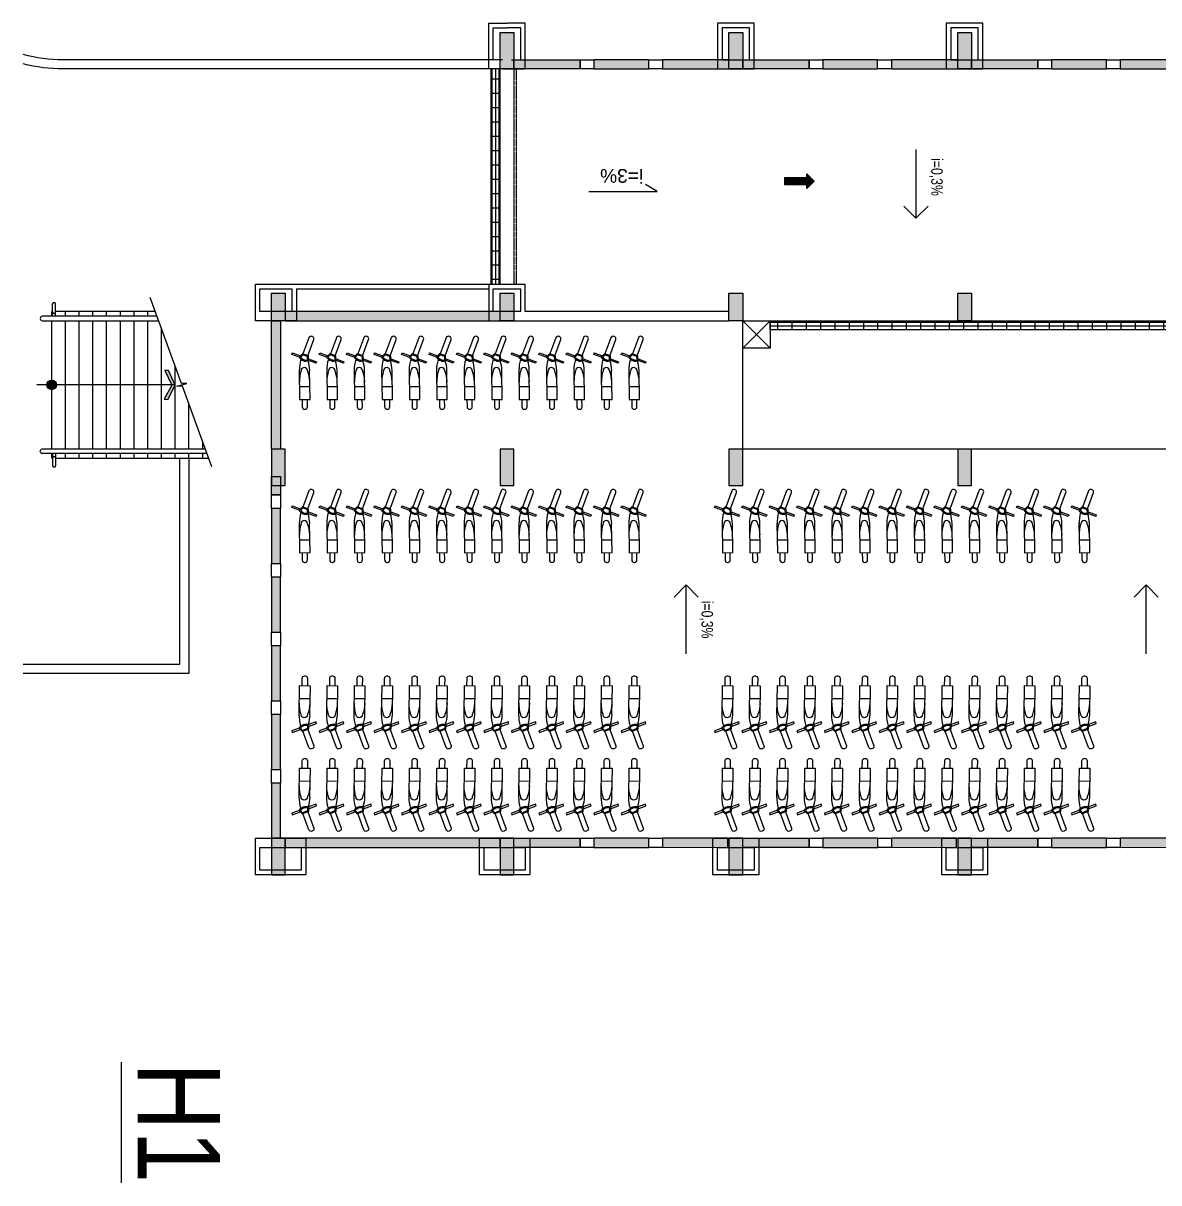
# Model space of a CAD drawing. Header units: millimetres. Extents: x -9574 to 115615, y -25569 to 161230.
# Drawn here: x -9574 to 15245, y 123903 to 149230 of the extents above; entities that cross this region are included whole.
import ezdxf

# ---------------------------------------------------------------- set-up
doc = ezdxf.new("R2010")
doc.units = ezdxf.units.MM
doc.linetypes.add('TT T1$0$HIDDEN', pattern=[0.375, 0.25, -0.125])
for name, color, linetype in [('cot TT T1$0$COT1', 7, 'Continuous'), ('TT T1$0$03', 4, 'Continuous'), ('TT T1$0$CAODO7', 2, 'Continuous'), ('TT T1$0$HATCH5', 5, 'Continuous'), ('TT T1$0$NETCAT8', 8, 'Continuous'), ('TT T1$0$TAYVIN31', 31, 'Continuous'), ('TT T1$0$TBI241', 241, 'Continuous'), ('TT T1$0$TEXT', 7, 'Continuous'), ('TT T1$0$TUONG6', 6, 'Continuous'), ('TT T1$0$VACH121', 121, 'Continuous')]:
    doc.layers.add(name, color=color, linetype=linetype)
doc.styles.add('TT T1$0$A', font='VSIMPLEX.SHX', dxfattribs={"width": 0.8})
doc.styles.add('TT T1$0$C', font='vhelvcn_0.ttf')
doc.styles.add('TT T1$0$VNI-HELVE', font='vhelven_0.ttf')

# ---------------------------------------------------------------- blocks, each defined once
blk = doc.blocks.new('TT T1$0$MAY XE')
for p, q in [((-317, 335), (-163, -10)), ((-280, 406), (-292, 401)), ((-60, 36), (-214, 381)), ((643, -612), (197, -167)), ((284, -573), (444, -413)), ((483, -772), (643, -612)), ((523, -732), (638, -848)), ((718, -768), (603, -653)), ((709, -848), (718, -838))]:
    blk.add_line(p, q)
for points in [[(29, -26), (-46, 42), (-174, -15), (-173, -116)], [(1, -29), (-50, 18), (-153, -28), (-153, -98)], [(0, 0), (170, 76), (185, 44), (29, -26)], [(-346, -154), (-174, -78)], [(-173, -116), (-331, -187), (-346, -154)], [(25, -315), (483, -772)]]:
    blk.add_lwpolyline(points)
for centre, radius, start, end in [((-271, 355), 50, 114.0851, 204.0851), ((-259, 360), 50, 24.0851, 114.0851), ((-123, 43), 167, 252.5184, 335.6519), ((-123, 43), 144, 258.0725, 330.0978), ((566, 214), 756, 206.5852, 225.6213), ((-331, -707), 756, 45.9073, 62.1247), ((116, -250), 71, 45.7643, 225.7643), ((-155, -884), 756, 45.9073, 64.9434), ((742, 37), 756, 206.5852, 225.6213), ((673, -812), 50, 225, 315), ((682, -803), 50, 315, 45)]:
    blk.add_arc(centre, radius, start, end)
blk = doc.blocks.new('TT T1$0$LOI')
at = {"layer": 'TT T1$0$HATCH5'}
h = blk.add_hatch(dxfattribs=at)
h.set_pattern_fill('ANSI31', color=256, scale=100, style=0)
h.set_pattern_definition([(45, (55553.985, 79023.95), (-8.8388348, 8.8388348), [])])
h.paths.add_polyline_path([(-642, 79), (-642, -79), (-159, -79), (-159, -159), (0, 0), (-159, 159), (-159, 79)])
for p, q in [((-642, 79), (-159, 79)), ((-642, -79), (-642, 79)), ((-159, 159), (0, 0)), ((-159, 79), (-159, 159)), ((0, 0), (-159, -159)), ((-159, -79), (-642, -79)), ((-159, -159), (-159, -79))]:
    blk.add_line(p, q, dxfattribs=at)
blk = doc.blocks.new('TT T1')
at = {"layer": 'TT T1$0$HATCH5', "ltscale": 2}
for points in [[(2600, 148229.8), (1150, 148229.8), (1150, 148429.8), (2600, 148429.8)], [(4100, 148429.8), (2900, 148429.8), (2900, 148229.8), (4100, 148229.8)], [(5850, 148430.1), (4400, 148429.8), (4400, 148229.8), (5850, 148230)], [(7600, 148229.8), (6150, 148229.8), (6150, 148429.8), (7600, 148429.8)], [(9100, 148429.8), (7900, 148429.8), (7900, 148229.8), (9100, 148229.8)], [(10850, 148430.1), (9400, 148429.8), (9400, 148229.8), (10850, 148230)], [(12600, 148229.8), (11150, 148229.8), (11150, 148429.8), (12600, 148429.8)], [(14100, 148429.8), (12900, 148429.8), (12900, 148229.8), (14100, 148229.8)], [(15850, 148430.1), (14400, 148429.8), (14400, 148229.8), (15850, 148230)], [(-4150, 138929.8), (-4150, 139330), (-3949.9, 139330), (-3949.9, 138929.8)], [(-3949.9, 137429.8), (-3949.9, 138629.8), (-4150, 138629.8), (-4150, 137429.8)], [(-3949.9, 135929.8), (-3949.9, 137129.8), (-4150, 137129.8), (-4150, 135929.8)], [(-3949.9, 134429.8), (-3949.9, 135629.8), (-4150, 135629.8), (-4150, 134429.8)], [(-3949.9, 132929.8), (-3949.9, 134129.8), (-4150, 134129.8), (-4150, 132929.8)], [(-3949.9, 131429.8), (-3949.9, 132629.8), (-4150, 132629.8), (-4150, 131429.8)], [(850, 131430), (-3850, 131430), (-3850, 131229.9), (850, 131229.9)], [(2600.5, 131229.9), (1150, 131229.9), (1150, 131430), (2600.5, 131430)], [(4100.5, 131430), (2900.5, 131430), (2900.5, 131229.9), (4100.5, 131229.9)], [(5825, 131430.2), (4400.5, 131430), (4400.5, 131229.9), (5825, 131230.2)], [(7600.5, 131229.9), (6150, 131229.9), (6150, 131430), (7600.5, 131430)], [(9100.5, 131430), (7900.5, 131430), (7900.5, 131229.9), (9100.5, 131229.9)], [(10825, 131430.2), (9400.5, 131430), (9400.5, 131229.9), (10825, 131230.2)], [(12600.5, 131229.9), (11150, 131229.9), (11150, 131430), (12600.5, 131430)], [(14100.5, 131430), (12900.5, 131430), (12900.5, 131229.9), (14100.5, 131229.9)], [(15825, 131430.2), (14400.5, 131430), (14400.5, 131229.9), (15825, 131230.2)]]:
    blk.add_hatch(color=256, dxfattribs=at).paths.add_polyline_path(points)
h = blk.add_hatch(dxfattribs=at)
h.set_pattern_fill('GRATE', color=256, scale=2500, angle=270, style=0)
h.set_pattern_definition([(270, (-4950.99, 195198.64), (78.125, -7e-14), []), (360, (-4951, 195198.64), (3e-13, 312.5), [])])
h.paths.add_polyline_path([(650, 143930), (850, 143930), (850, 147330), (650, 147330)])
h.paths.add_polyline_path([(850, 143930), (650, 143930), (650, 143530), (850, 143530)])
h.paths.add_polyline_path([(650, 147330), (850, 147330), (850, 148230), (650, 148230)])
at = {"layer": 'TT T1$0$HATCH5'}
for points in [[(850, 142930.2), (-3850, 142930.2), (-3850, 142730), (850, 142730)], [(-3949.8, 142730), (-3949.8, 139930), (-4150, 139930), (-4150, 142730)]]:
    blk.add_hatch(color=256, dxfattribs=at).paths.add_polyline_path(points)
at = {"layer": 'TT T1$0$HATCH5', "ltscale": 2}
h = blk.add_hatch(dxfattribs=at)
h.set_pattern_fill('GRATE', color=256, scale=2500, angle=180, style=0)
h.set_pattern_definition([(180, (2856.89, 163322.785), (-7e-14, -78.125), []), (270, (2856.9, 163322.8), (312.5, -3e-13), [])])
h.paths.add_polyline_path([(6750, 142730), (6750, 142530), (76790, 142530), (76790, 142730)])
at = {"layer": 'TT T1$0$NETCAT8'}
blk.add_hatch(color=256, dxfattribs=at).paths.add_polyline_path([(-6250, 141324.8), (-6412.7, 141013.7), (-6491.2, 141015.1), (-6328.5, 141326.2), (-6479.7, 141643), (-6401.2, 141641.6)])
h = blk.add_hatch(color=256, dxfattribs=at)
h.paths.add_polyline_path([(-8950, 141435.4, -0.4137472), (-8844.9, 141330.4, -0.0007963), (-8950, 141330.2)])
h.paths.add_polyline_path([(-9024.3, 141404.6, -0.1989124), (-8950, 141435.4), (-8950, 141330.2, -0.0007963), (-9055.1, 141330.4, -0.1984985)])
h.paths.add_polyline_path([(-8950, 141330.2), (-8950, 141225.1, -0.4146801), (-9055.1, 141330.4, 0.0007963)])
h.paths.add_polyline_path([(-8950, 141330.2, 0.0007963), (-8844.9, 141330.4, -0.1993263), (-8875.7, 141255.9, -0.1989124), (-8950, 141225.1)])
at = {"layer": 'TT T1$0$03'}
for points in [[(850, 148430), (-8700, 148430, -0.0670986), (-9573.8, 148547.8, -0.0670986)], [(850, 148230), (-8700, 148230, -0.0631674), (-9573.8, 148340.8, -0.0631674)]]:
    blk.add_lwpolyline(points, format="xyb", dxfattribs=at)
for points in [[(-9573.8, 135230), (-6150, 135230), (-6150, 139730.2)], [(-5950, 139730.1), (-5950, 135030), (-9573.8, 135030)]]:
    blk.add_lwpolyline(points, dxfattribs=at)
at = {"layer": 'TT T1$0$CAODO7'}
for p, q in [((9936.2, 146468.6), (9936.2, 144968.6)), ((9936.2, 144968.6), (9671.1, 145233.7)), ((9936.2, 144968.6), (10201.4, 145233.7)), ((4915.7, 136959.8), (4650.6, 136694.6)), ((4915.7, 136959.8), (5180.9, 136694.6)), ((4915.7, 135459.8), (4915.7, 136959.8)), ((14967.8, 136959.8), (14702.7, 136694.6)), ((14967.8, 136959.8), (15233, 136694.6)), ((14967.8, 135459.8), (14967.8, 136959.8))]:
    blk.add_line(p, q, dxfattribs=at)
blk.add_lwpolyline([(2785, 145554.7), (4285, 145554.7), (4025.2, 145704.7)], dxfattribs=at)
at = {"layer": 'TT T1$0$HATCH5', "linetype": 'TT T1$0$HIDDEN', "ltscale": 2}
for p, q in [((1150, 148230), (1150, 143530)), ((1200, 148230), (1200, 143530))]:
    blk.add_line(p, q, dxfattribs=at)
at = {"layer": 'TT T1$0$HATCH5'}
for p, q in [((6150, 139930), (6150, 142730)), ((6250, 142730), (77511.6, 142730)), ((24950, 139930), (6150, 139930))]:
    blk.add_line(p, q, dxfattribs=at)
at = {"layer": 'TT T1$0$HATCH5', "ltscale": 2}
for points in [[(2600, 148229.8), (1150, 148229.8), (1150, 148429.8), (2600, 148429.8)], [(2900, 148229.8), (2600, 148229.8), (2600, 148429.8), (2900, 148429.8)], [(4100, 148429.8), (2900, 148429.8), (2900, 148229.8), (4100, 148229.8)], [(4400, 148229.8), (4100, 148229.8), (4100, 148429.8), (4400, 148429.8)], [(5850, 148430.1), (4400, 148429.8), (4400, 148229.8), (5850, 148230)], [(7600, 148229.8), (6150, 148229.8), (6150, 148429.8), (7600, 148429.8)], [(7900, 148229.8), (7600, 148229.8), (7600, 148429.8), (7900, 148429.8)], [(9100, 148429.8), (7900, 148429.8), (7900, 148229.8), (9100, 148229.8)], [(9400, 148229.8), (9100, 148229.8), (9100, 148429.8), (9400, 148429.8)], [(10850, 148430.1), (9400, 148429.8), (9400, 148229.8), (10850, 148230)], [(12600, 148229.8), (11150, 148229.8), (11150, 148429.8), (12600, 148429.8)], [(12900, 148229.8), (12600, 148229.8), (12600, 148429.8), (12900, 148429.8)], [(14100, 148429.8), (12900, 148429.8), (12900, 148229.8), (14100, 148229.8)], [(14400, 148229.8), (14100, 148229.8), (14100, 148429.8), (14400, 148429.8)], [(15850, 148430.1), (14400, 148429.8), (14400, 148229.8), (15850, 148230)], [(-4150, 138929.8), (-4150, 139330), (-3949.9, 139330), (-3949.9, 138929.8)], [(-4150, 138629.8), (-4150, 138929.8), (-3949.9, 138929.8), (-3949.9, 138629.8)], [(-3949.9, 137429.8), (-3949.9, 138629.8), (-4150, 138629.8), (-4150, 137429.8)], [(-4150, 137129.8), (-4150, 137429.8), (-3949.9, 137429.8), (-3949.9, 137129.8)], [(-3949.9, 135929.8), (-3949.9, 137129.8), (-4150, 137129.8), (-4150, 135929.8)], [(-4150, 135629.8), (-4150, 135929.8), (-3949.9, 135929.8), (-3949.9, 135629.8)], [(-3949.9, 134429.8), (-3949.9, 135629.8), (-4150, 135629.8), (-4150, 134429.8)], [(-4150, 134129.8), (-4150, 134429.8), (-3949.9, 134429.8), (-3949.9, 134129.8)], [(-3949.9, 132929.8), (-3949.9, 134129.8), (-4150, 134129.8), (-4150, 132929.8)], [(-4150, 132629.8), (-4150, 132929.8), (-3949.9, 132929.8), (-3949.9, 132629.8)], [(-3949.9, 131429.8), (-3949.9, 132629.8), (-4150, 132629.8), (-4150, 131429.8)], [(850, 131430), (-3850, 131430), (-3850, 131229.9), (850, 131229.9)], [(2600.5, 131229.9), (1150, 131229.9), (1150, 131430), (2600.5, 131430)], [(2900.5, 131229.9), (2600.5, 131229.9), (2600.5, 131430), (2900.5, 131430)], [(4100.5, 131430), (2900.5, 131430), (2900.5, 131229.9), (4100.5, 131229.9)], [(4400.5, 131229.9), (4100.5, 131229.9), (4100.5, 131430), (4400.5, 131430)], [(5825, 131430.2), (4400.5, 131430), (4400.5, 131229.9), (5825, 131230.2)], [(7600.5, 131229.9), (6150, 131229.9), (6150, 131430), (7600.5, 131430)], [(7900.5, 131229.9), (7600.5, 131229.9), (7600.5, 131430), (7900.5, 131430)], [(9100.5, 131430), (7900.5, 131430), (7900.5, 131229.9), (9100.5, 131229.9)], [(9400.5, 131229.9), (9100.5, 131229.9), (9100.5, 131430), (9400.5, 131430)], [(10825, 131430.2), (9400.5, 131430), (9400.5, 131229.9), (10825, 131230.2)], [(12600.5, 131229.9), (11150, 131229.9), (11150, 131430), (12600.5, 131430)], [(12900.5, 131229.9), (12600.5, 131229.9), (12600.5, 131430), (12900.5, 131430)], [(14100.5, 131430), (12900.5, 131430), (12900.5, 131229.9), (14100.5, 131229.9)], [(14400.5, 131229.9), (14100.5, 131229.9), (14100.5, 131430), (14400.5, 131430)], [(15825, 131430.2), (14400.5, 131430), (14400.5, 131229.9), (15825, 131230.2)]]:
    blk.add_lwpolyline(points, close=True, dxfattribs=at)
at = {"layer": 'TT T1$0$HATCH5'}
for points in [[(850, 142930.2), (-3850, 142930.2), (-3850, 142730), (850, 142730)], [(-3949.8, 142730), (-3949.8, 139930), (-4150, 139930), (-4150, 142730)]]:
    blk.add_lwpolyline(points, close=True, dxfattribs=at)
at = {"layer": 'TT T1$0$NETCAT8', "ltscale": 2}
blk.add_line((-6250, 141330.2), (-9274.9, 141330.2), dxfattribs=at)
at = {"layer": 'TT T1$0$NETCAT8'}
blk.add_lwpolyline([(-5452.8, 139537.3), (-6095.4, 141302.7), (-6215.4, 141302.7), (-5995.4, 141357.7), (-6115.4, 141357.7), (-6799.9, 143238.5)], dxfattribs=at)
blk.add_lwpolyline([(-6250, 141324.8), (-6401.2, 141641.6), (-6479.7, 141643), (-6328.5, 141326.2), (-6491.2, 141015.1), (-6412.7, 141013.7)], close=True, dxfattribs=at)
blk.add_circle((-8950, 141330.2), 105.1, dxfattribs=at)
at = {"layer": 'TT T1$0$TAYVIN31'}
for p, q in [((-8929.6, 142830), (-8929.6, 143100)), ((-8869.6, 142830), (-8869.6, 143100)), ((-8929.6, 139830.5), (-8929.6, 139560.5)), ((-8869.6, 139830.5), (-8869.6, 139560.5))]:
    blk.add_line(p, q, dxfattribs=at)
at = {"layer": 'TT T1$0$TAYVIN31', "ltscale": 2}
for points in [[(-6651.2, 142830), (-9150.8, 142830, 0.9759096), (-9150.8, 142730), (-6614.8, 142730)], [(-5559.5, 139830.5), (-9150.8, 139830.5, -0.9759096), (-9150.8, 139930.5), (-5595.9, 139930.5)]]:
    blk.add_lwpolyline(points, format="xyb", dxfattribs=at)
at = {"layer": 'TT T1$0$TAYVIN31'}
for centre, start, end in [((-8899.6, 143100), 360, 180), ((-8899.6, 142921.1), 180, 360), ((-8899.6, 139739.4), 0, 180), ((-8899.6, 139560.5), 180, 0)]:
    blk.add_arc(centre, 30, start, end, dxfattribs=at)
at = {"layer": 'TT T1$0$TUONG6'}
for p, q in [((-4500, 142730), (-4500, 143530)), ((-4500, 143530), (600, 143530)), ((-4400, 142930), (-4400, 143430)), ((-4400, 143430), (-3700, 143430)), ((-3700, 143430), (-3700, 142930)), ((-3600, 143430), (-3600, 142730)), ((-3600, 143430), (600, 143430)), ((600, 143530), (1400, 143530)), ((700, 142930), (700, 143430)), ((700, 143430), (1300, 143430)), ((1300, 142930), (1300, 143430)), ((-3700, 142930), (-4400, 142930)), ((1300, 142930), (700, 142930)), ((-3600, 142730), (-4500, 142730))]:
    blk.add_line(p, q, dxfattribs=at)
for points in [[(1100, 148230), (600, 148230), (600, 149230), (1000, 149230)], [(900, 148230), (1400, 148230), (1400, 149230), (1000, 149230)], [(900, 148430), (700, 148430), (700, 149130), (1000, 149130)], [(1100, 148430), (1300, 148430), (1300, 149130), (1000, 149130)], [(600, 143530), (600, 142730), (5850, 142730), (5850, 142930.2), (1400, 142930.2), (1400, 143530)]]:
    blk.add_lwpolyline(points, dxfattribs=at)
for points in [[(5600, 148230), (6400, 148230), (6400, 149230), (5600, 149230)], [(10600, 148230), (11400, 148230), (11400, 149230), (10600, 149230)], [(5700, 148430), (6300, 148430), (6300, 149130), (5700, 149130)], [(10700, 148430), (11300, 148430), (11300, 149130), (10700, 149130)], [(-4500, 131429.8), (-3400, 131429.8), (-3400, 130629.8), (-4500, 130629.8)], [(-4400, 131229.8), (-3500, 131229.8), (-3500, 130729.8), (-4400, 130729.8)], [(400, 131429.8), (1500, 131429.8), (1500, 130629.8), (400, 130629.8)], [(500, 131229.8), (1400, 131229.8), (1400, 130729.8), (500, 130729.8)], [(5500, 131429.8), (6500, 131429.8), (6500, 130629.8), (5500, 130629.8)], [(5600, 131229.8), (6400, 131229.8), (6400, 130729.8), (5600, 130729.8)], [(10500, 131429.8), (11500, 131429.8), (11500, 130629.8), (10500, 130629.8)], [(10600, 131229.8), (11400, 131229.8), (11400, 130729.8), (10600, 130729.8)]]:
    blk.add_lwpolyline(points, close=True, dxfattribs=at)
at = {"layer": 'TT T1$0$VACH121'}
for p, q in [((-8950, 142930), (-8929.6, 142930)), ((-8950, 142830), (-8950, 142930)), ((-6687.6, 142930), (-8869.6, 142930)), ((-8650, 142830), (-8650, 142930)), ((-8350, 142830), (-8350, 142930)), ((-8050, 142830), (-8050, 142930)), ((-7750, 142830), (-7750, 142930)), ((-7450, 142830), (-7450, 142930)), ((-7150, 142830), (-7150, 142930)), ((-6850, 142830), (-6850, 142930)), ((-8950, 142830), (-8950, 142830)), ((-8950, 139930.5), (-8950, 142730)), ((-8650, 139930.5), (-8650, 142730)), ((-8350, 139930.5), (-8350, 142730)), ((-8050, 139930.5), (-8050, 142730)), ((-7750, 139930.5), (-7750, 142730)), ((-7450, 139930.5), (-7450, 142730)), ((-7150, 139930.5), (-7150, 142730)), ((-6850, 139930.5), (-6850, 142730)), ((-6550, 139930.5), (-6550, 142551.9)), ((-6250, 139930.5), (-6250, 141727.6)), ((-5950, 139930.5), (-5950, 140903.4)), ((-5650, 139930.5), (-5650, 140079.1)), ((-8950, 139830.5), (-8950, 139830.5)), ((-8950, 139730.5), (-8950, 139830.5)), ((-8650, 139730.5), (-8650, 139830.5)), ((-8350, 139730.5), (-8350, 139830.5)), ((-8050, 139730.4), (-8050, 139830.5)), ((-7750, 139730.4), (-7750, 139830.5)), ((-7450, 139730.3), (-7450, 139830.5)), ((-7150, 139730.3), (-7150, 139830.5)), ((-6850, 139730.3), (-6850, 139830.5)), ((-6550, 139730.2), (-6550, 139830.5)), ((-6250, 139730.2), (-6250, 139830.5)), ((-5950, 139730.1), (-5950, 139830.5)), ((-5650, 139730.1), (-5650, 139830.5)), ((-8950, 139730.5), (-8929.6, 139730.5)), ((-8869.6, 139730.5), (-5523, 139730.1))]:
    blk.add_line(p, q, dxfattribs=at)
at = {"layer": 'TT T1$0$VACH121', "ltscale": 2}
for p, q in [((6750, 142130), (6150, 142730)), ((6150, 142130), (6750, 142730))]:
    blk.add_line(p, q, dxfattribs=at)
for points in [[(650, 143530), (850, 143530), (850, 148230), (650, 148230)], [(6150, 142730), (6750, 142730), (6750, 142130), (6150, 142130)], [(6750, 142730), (76790, 142730), (76790, 142530), (6750, 142530)]]:
    blk.add_lwpolyline(points, close=True, dxfattribs=at)
at = {"layer": 'TT T1$0$HATCH5'}
blk.add_blockref('TT T1$0$LOI', (7713.5, 145780), dxfattribs=at)
at = {"layer": 'TT T1$0$TBI241', "ltscale": 2, "rotation": 315.6475711188035}
for p in [(-3337.3, 141899.7), (-2737.3, 141899.7), (-2137.3, 141899.7), (-1537.3, 141899.7), (-937.3, 141899.7), (-337.3, 141899.7), (262.7, 141899.7), (862.7, 141899.7), (1462.7, 141899.7), (2062.7, 141899.7), (2662.7, 141899.7), (3262.7, 141899.7), (3862.7, 141899.7), (-3337.3, 138555), (-2737.3, 138555), (-2137.3, 138555), (-1537.3, 138555), (-937.3, 138555), (-337.3, 138555), (262.7, 138555), (862.7, 138555), (1462.7, 138555), (2062.7, 138555), (2662.7, 138555), (3262.7, 138555), (3862.7, 138555), (5902.2, 138555), (6502.2, 138555), (7102.2, 138555), (7702.2, 138555), (8302.2, 138555), (8902.2, 138555), (9502.2, 138555), (10102.2, 138555), (10702.2, 138555), (11302.2, 138555), (11902.2, 138555), (12502.2, 138555), (13102.2, 138555), (13702.2, 138555)]:
    blk.add_blockref('TT T1$0$MAY XE', p, dxfattribs=at)
at = {"layer": 'TT T1$0$TBI241', "ltscale": 2, "xscale": -0.9999999999999879, "rotation": 224.3524288811964}
for p in [(-3337.3, 133872.2), (-2737.3, 133872.2), (-2137.3, 133872.2), (-1537.3, 133872.2), (-937.3, 133872.2), (-337.3, 133872.2), (262.7, 133872.2), (862.7, 133872.2), (1462.7, 133872.2), (2062.7, 133872.2), (2662.7, 133872.2), (3262.7, 133872.2), (3862.7, 133872.2), (5902.2, 133872.2), (6502.2, 133872.2), (7102.2, 133872.2), (7702.2, 133872.2), (8302.2, 133872.2), (8902.2, 133872.2), (9502.2, 133872.2), (10102.2, 133872.2), (10702.2, 133872.2), (11302.2, 133872.2), (11902.2, 133872.2), (12502.2, 133872.2), (13102.2, 133872.2), (13702.2, 133872.2), (-3337.3, 132072.2), (-2737.3, 132072.2), (-2137.3, 132072.2), (-1537.3, 132072.2), (-937.3, 132072.2), (-337.3, 132072.2), (262.7, 132072.2), (862.7, 132072.2), (1462.7, 132072.2), (2062.7, 132072.2), (2662.7, 132072.2), (3262.7, 132072.2), (3862.7, 132072.2), (5902.2, 132072.2), (6502.2, 132072.2), (7102.2, 132072.2), (7702.2, 132072.2), (8302.2, 132072.2), (8902.2, 132072.2), (9502.2, 132072.2), (10102.2, 132072.2), (10702.2, 132072.2), (11302.2, 132072.2), (11902.2, 132072.2), (12502.2, 132072.2), (13102.2, 132072.2), (13702.2, 132072.2)]:
    blk.add_blockref('TT T1$0$MAY XE', p, dxfattribs=at)
at = {"layer": 'TT T1$0$CAODO7', "style": 'TT T1$0$A', "width": 0.8}
for p in [(10271.3, 146283.2), (5250.7, 136616.6)]:
    blk.add_text('i=0,3%', height=250, rotation=270, dxfattribs=at).set_placement(p)
at = {"layer": 'TT T1$0$CAODO7', "style": 'TT T1$0$VNI-HELVE'}
blk.add_text('i=3%', height=300, rotation=180, dxfattribs=at).set_placement((3977.6, 146044.3))
at = {"layer": 'TT T1$0$TEXT', "style": 'TT T1$0$C'}
blk.add_text('%%UH1', height=1800, rotation=270, dxfattribs=at).set_placement((-7072.8, 126537.6))
blk = doc.blocks.new('cot TT T1$0$cothh')
at = {"layer": 'cot TT T1$0$COT1'}
for points in [[(-148230, 11150), (-148230, 10850), (-149030, 10850), (-149030, 11150)], [(-142730, 11150), (-142730, 10850), (-143330, 10850), (-143330, 11150)], [(-139930, 11150), (-139930, 10850), (-139130, 10850), (-139130, 11150)], [(-131430, 11150), (-131430, 10850), (-130630, 10850), (-130630, 11150)], [(-148230, 6150), (-148230, 5850), (-149030, 5850), (-149030, 6150)], [(-142730, 6150), (-142730, 5850), (-143330, 5850), (-143330, 6150)], [(-139930, 6150), (-139930, 5850), (-139130, 5850), (-139130, 6150)], [(-131430, 6150), (-131430, 5850), (-130630, 5850), (-130630, 6150)], [(-148230, 1150), (-148230, 850), (-149030, 850), (-149030, 1150)], [(-142730, 1150), (-142730, 850), (-143330, 850), (-143330, 1150)], [(-139930, 1150), (-139930, 850), (-139130, 850), (-139130, 1150)], [(-131430, 1150), (-131430, 850), (-130630, 850), (-130630, 1150)], [(-142730, -3850), (-142730, -4150), (-143330, -4150), (-143330, -3850)], [(-139930, -3850), (-139930, -4150), (-139130, -4150), (-139130, -3850)], [(-131430, -3850), (-131430, -4150), (-130630, -4150), (-130630, -3850)]]:
    blk.add_hatch(color=9, dxfattribs=at).paths.add_polyline_path(points)
at = {"layer": 'cot TT T1$0$COT1', "color": 9}
for points in [[(-148230, 11150), (-148230, 10850), (-149030, 10850), (-149030, 11150)], [(-142730, 11150), (-142730, 10850), (-143330, 10850), (-143330, 11150)], [(-139930, 11150), (-139930, 10850), (-139130, 10850), (-139130, 11150)], [(-131430, 11150), (-131430, 10850), (-130630, 10850), (-130630, 11150)], [(-148230, 6150), (-148230, 5850), (-149030, 5850), (-149030, 6150)], [(-142730, 6150), (-142730, 5850), (-143330, 5850), (-143330, 6150)], [(-139930, 6150), (-139930, 5850), (-139130, 5850), (-139130, 6150)], [(-131430, 6150), (-131430, 5850), (-130630, 5850), (-130630, 6150)], [(-148230, 1150), (-148230, 850), (-149030, 850), (-149030, 1150)], [(-142730, 1150), (-142730, 850), (-143330, 850), (-143330, 1150)], [(-139930, 1150), (-139930, 850), (-139130, 850), (-139130, 1150)], [(-131430, 1150), (-131430, 850), (-130630, 850), (-130630, 1150)], [(-142730, -3850), (-142730, -4150), (-143330, -4150), (-143330, -3850)], [(-139930, -3850), (-139930, -4150), (-139130, -4150), (-139130, -3850)], [(-131430, -3850), (-131430, -4150), (-130630, -4150), (-130630, -3850)]]:
    blk.add_lwpolyline(points, close=True, dxfattribs=at)
blk = doc.blocks.new('cot TT T1')
at = {"layer": 'cot TT T1$0$COT1', "rotation": 270}
blk.add_blockref('cot TT T1$0$cothh', (0, 0), dxfattribs=at)

msp = doc.modelspace()

# ---------------------------------------------------------------- block references
for name in ['TT T1', 'cot TT T1']:
    msp.add_blockref(name, (0, 0))

doc.saveas('drawing.dxf')
